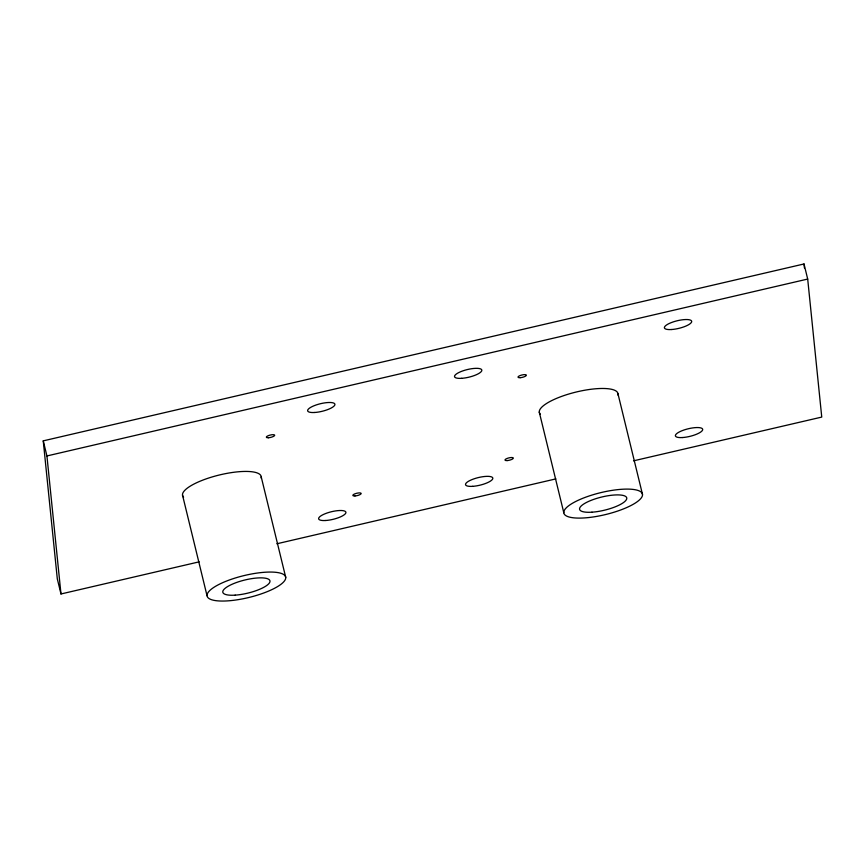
<?xml version="1.0" encoding="UTF-8"?>
<svg xmlns="http://www.w3.org/2000/svg" width="865" height="865" viewBox="0 0 865 865"><rect width="100%" height="100%" fill="white"/><g stroke="black" fill="none" stroke-linecap="round" stroke-linejoin="round"><path stroke-width="1.3" d="M199.188 561.839L60.983 593.974L57.306 578.88L43.25 440.858L804.018 263.966L807.694 279.06L821.75 417.081L633.537 460.84M60.983 593.974L46.926 455.952L807.694 279.06M276.843 543.782L555.871 478.896M617.978 393.813L642.5 494.445A40.428 11.213 -13.7 0 1 584.47 517.919A40.428 11.213 -13.7 0 1 582.491 498.424A40.428 11.213 -13.7 0 1 642.5 494.445M539.273 412.118L563.807 512.75M261.198 476.777L285.731 577.398A40.428 11.213 -13.7 0 1 227.7 600.872A40.428 11.213 -13.7 0 1 225.711 581.388A40.428 11.213 -13.7 0 1 285.731 577.398M182.504 495.072L207.027 595.704M43.25 440.858L46.926 455.952M804.018 263.966L804.428 267.988M540.376 414.259A40.428 11.213 -13.7 0 1 575.42 392.213A40.428 11.213 -13.7 0 1 617.88 395.046M183.596 497.213A40.428 11.213 -13.7 0 1 218.65 475.166A40.428 11.213 -13.7 0 1 261.1 477.999M671.586 329.522A14.013 3.882 -13.7 0 0 691.697 321.391A14.013 3.882 -13.7 0 0 670.894 322.764A14.013 3.882 -13.7 0 0 671.586 329.522M682.582 437.539A14.013 3.882 -13.7 0 0 702.694 429.408A14.013 3.882 -13.7 0 0 681.89 430.781A14.013 3.882 -13.7 0 0 682.582 437.539M472.712 486.335A14.013 3.882 -13.7 0 0 492.834 478.204A14.013 3.882 -13.7 0 0 472.02 479.578A14.013 3.882 -13.7 0 0 472.712 486.335M461.715 378.319A14.013 3.882 -13.7 0 0 481.837 370.188A14.013 3.882 -13.7 0 0 461.023 371.561A14.013 3.882 -13.7 0 0 461.715 378.319M314.806 412.475A14.013 3.882 -13.7 0 0 334.928 404.344A14.013 3.882 -13.7 0 0 314.125 405.717A14.013 3.882 -13.7 0 0 314.806 412.475M325.802 520.492A14.013 3.882 -13.7 0 0 345.924 512.361A14.013 3.882 -13.7 0 0 325.121 513.734A14.013 3.882 -13.7 0 0 325.802 520.492M507.15 460.58A4.314 1.2 -13.7 0 0 513.334 458.072A4.314 1.2 -13.7 0 0 506.933 458.504A4.314 1.2 -13.7 0 0 507.15 460.58M354.996 495.959A4.314 1.2 -13.7 0 0 361.181 493.45A4.314 1.2 -13.7 0 0 354.78 493.883A4.314 1.2 -13.7 0 0 354.996 495.959M268.507 437.744A4.314 1.2 -13.7 0 0 274.692 435.236A4.314 1.2 -13.7 0 0 268.291 435.668A4.314 1.2 -13.7 0 0 268.507 437.744M520.189 377.691A4.314 1.2 -13.7 0 0 526.385 375.183A4.314 1.2 -13.7 0 0 519.984 375.605A4.314 1.2 -13.7 0 0 520.189 377.691M235.172 595.142A24.252 6.725 -13.7 0 0 269.988 581.064A24.252 6.725 -13.7 0 0 233.983 583.453A24.252 6.725 -13.7 0 0 235.172 595.142M591.941 512.188A24.252 6.725 -13.7 0 0 626.768 498.11A24.252 6.725 -13.7 0 0 590.752 500.5A24.252 6.725 -13.7 0 0 591.941 512.188"/></g></svg>
